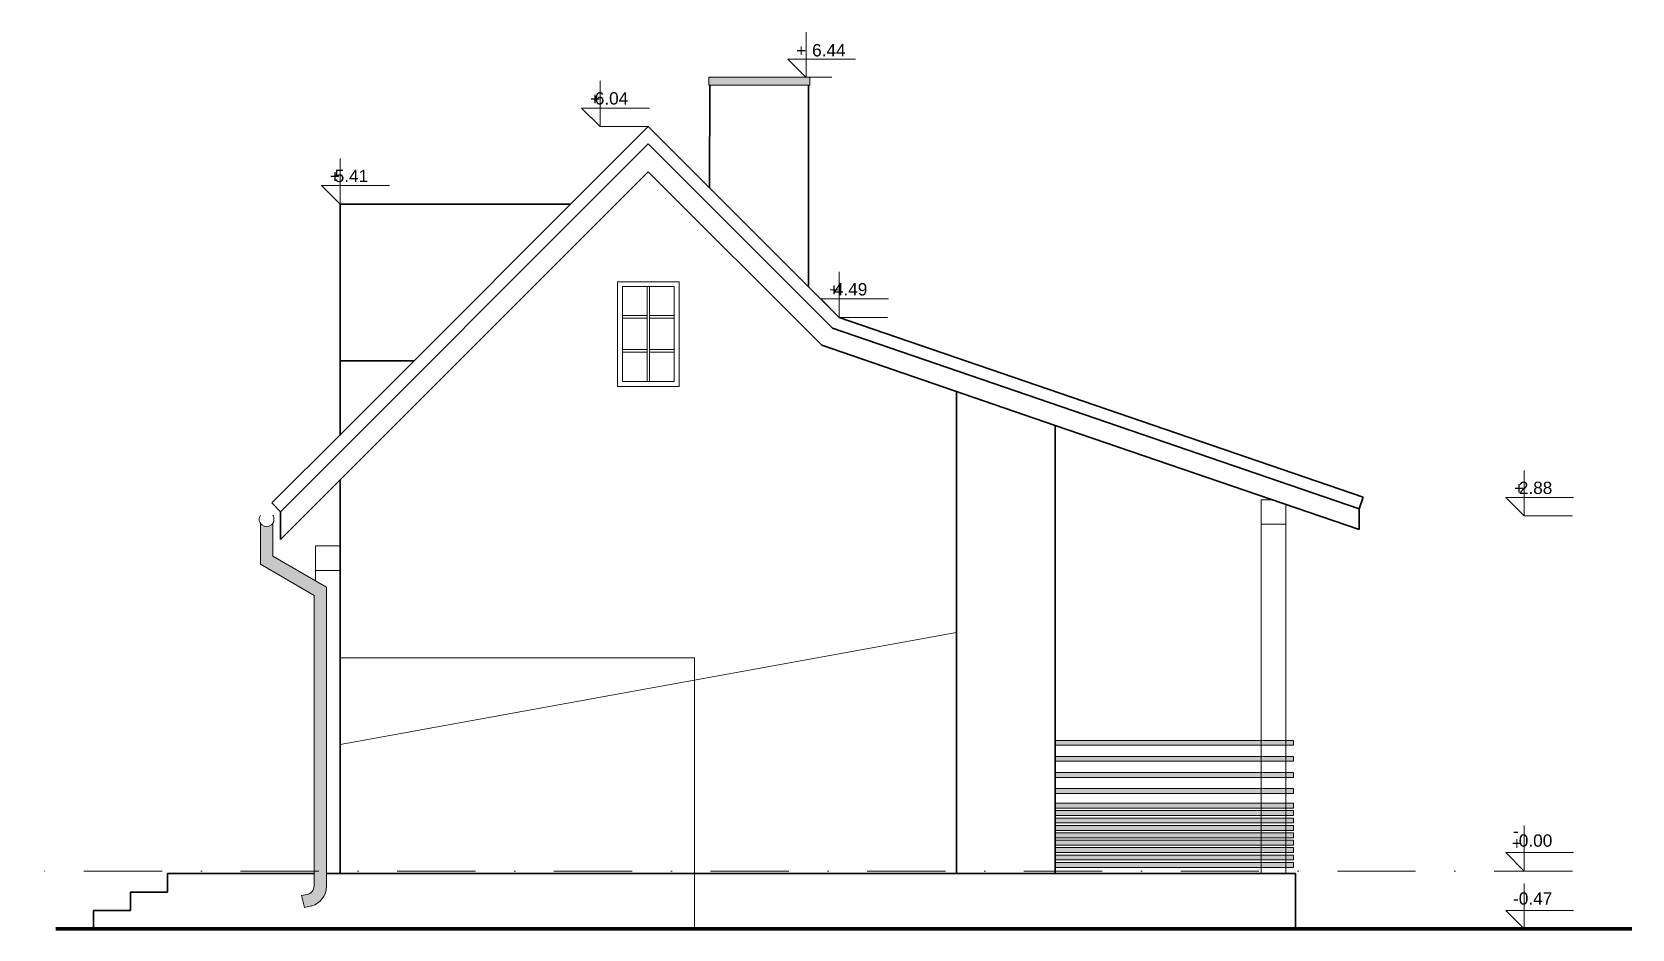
# Model space of a CAD drawing. Header units: millimetres. Extents: x -2481 to 45049, y -11067 to 11055.
# Drawn here: x 20292 to 21590, y 4868 to 5595 of the extents above; entities that cross this region are included whole.
import ezdxf

# ---------------------------------------------------------------- set-up
doc = ezdxf.new("R2010")
doc.units = ezdxf.units.MM
doc.linetypes.add('DASHDOT', pattern=[25.4, 12.7, -6.35, 0, -6.35])
for name, color, linetype, lineweight in [('A-ELEWACJA CIENKA', 11, 'Continuous', 13), ('A-osie', 7, 'DASHDOT', 5), ('A-p.widokowa', 6, 'Continuous', 15), ('A-RYS ELEWACJI', 30, 'Continuous', 35), ('A-wykończenie', 4, 'Continuous', 5), ('B-DACHÓWKA', 250, 'Continuous', 0), ('B-opis', 7, 'Continuous', 0)]:
    doc.layers.add(name, color=color, linetype=linetype, lineweight=lineweight)
doc.layers.add('bowe drewno', color=7, linetype='Continuous', true_color=0x51432a)
doc.layers.add('new drewno jasne', color=7, linetype='Continuous', lineweight=0, true_color=0xc0802e)
doc.styles.get("Standard").update_dxf_attribs({"font": 'arial.ttf'})

# ---------------------------------------------------------------- blocks, each defined once
blk = doc.blocks.new('A$C3A4D36EB')
at = {"layer": 'A-p.widokowa', "ltscale": 5}
h = blk.add_hatch(color=8, dxfattribs=at)
h.dxf.hatch_style = 1
h.paths.add_polyline_path([(11, 95.7), (11, 105.7), (21, 105.7), (21, 95.6, 0.378671), (26.8, 88.8), (31.2, 87.8), (28.9, 78.1), (23.1, 79.4, -0.335722)])
h.paths.add_polyline_path([(11, 337.9), (54.6, 363.2), (54.6, 389.8, 0.536675), (64.6, 389.8), (64.6, 356.6), (21, 331.3), (21, 105.7), (11, 105.7)])
at = {"layer": 'A-ELEWACJA CIENKA'}
for p, q in [((54.6, 389.8), (54.6, 363.2)), ((64.6, 389.8), (64.6, 356.6)), ((54.6, 363.2), (11, 337.9)), ((64.6, 356.6), (21, 331.3)), ((11, 337.9), (11, 95.4)), ((21, 331.3), (21, 95.4)), ((23.1, 79.4), (28.9, 78.1)), ((26.8, 88.8), (31.2, 87.8)), ((31.2, 87.8), (28.9, 78.1))]:
    blk.add_line(p, q, dxfattribs=at)
for centre, radius, start, end in [((59.6, 393.1), 6, 145.1857, 33.4096), ((27.8, 95.5), 16.8, 180.4887, 253.7434), ((27.8, 95.5), 6.76, 180.4887, 262.1915)]:
    blk.add_arc(centre, radius, start, end, dxfattribs=at)
blk = doc.blocks.new('A$C53240CB0')
at = {"layer": 'new drewno jasne', "ltscale": 5}
h = blk.add_hatch(color=256, dxfattribs=at)
h.dxf.hatch_style = 1
h.paths.add_polyline_path([(-10, 108), (183.2, 108), (183.2, 104), (-10, 104)])
h = blk.add_hatch(color=256, dxfattribs=at)
h.dxf.hatch_style = 1
h.paths.add_polyline_path([(-10, 95), (183.2, 95), (183.2, 91), (-10, 91)])
h = blk.add_hatch(color=256, dxfattribs=at)
h.dxf.hatch_style = 1
h.paths.add_polyline_path([(-10, 82), (183.2, 82), (183.2, 78), (-10, 78)])
h = blk.add_hatch(color=256, dxfattribs=at)
h.dxf.hatch_style = 1
h.paths.add_polyline_path([(-10, 69), (183.2, 69), (183.2, 65), (-10, 65)])
h = blk.add_hatch(color=256, dxfattribs=at)
h.dxf.hatch_style = 1
h.paths.add_polyline_path([(-10, 57), (183.2, 57), (183.2, 53), (-10, 53)])
h = blk.add_hatch(color=256, dxfattribs=at)
h.dxf.hatch_style = 1
h.paths.add_polyline_path([(-10, 51), (183.2, 51), (183.2, 47), (-10, 47)])
h = blk.add_hatch(color=256, dxfattribs=at)
h.dxf.hatch_style = 1
h.paths.add_polyline_path([(-10, 45), (183.2, 45), (183.2, 41), (-10, 41)])
h = blk.add_hatch(color=256, dxfattribs=at)
h.dxf.hatch_style = 1
h.paths.add_polyline_path([(-10, 39), (183.2, 39), (183.2, 35), (-10, 35)])
h = blk.add_hatch(color=256, dxfattribs=at)
h.dxf.hatch_style = 1
h.paths.add_polyline_path([(-10, 33), (183.2, 33), (183.2, 29), (-10, 29)])
h = blk.add_hatch(color=256, dxfattribs=at)
h.dxf.hatch_style = 1
h.paths.add_polyline_path([(-10, 27), (183.2, 27), (183.2, 23), (-10, 23)])
h = blk.add_hatch(color=256, dxfattribs=at)
h.dxf.hatch_style = 1
h.paths.add_polyline_path([(-10, 21), (183.2, 21), (183.2, 17), (-10, 17)])
h = blk.add_hatch(color=256, dxfattribs=at)
h.dxf.hatch_style = 1
h.paths.add_polyline_path([(-10, 15), (183.2, 15), (183.2, 11), (-10, 11)])
h = blk.add_hatch(color=256, dxfattribs=at)
h.dxf.hatch_style = 1
h.paths.add_polyline_path([(-10, 9), (183.2, 9), (183.2, 5), (-10, 5)])
at = {"layer": 'A-p.widokowa', "ltscale": 5}
for p, q in [((-10, 57), (183.2, 57)), ((-10, 53), (-10, 57)), ((183.2, 53), (-10, 53)), ((183.2, 57), (183.2, 53))]:
    blk.add_line(p, q, dxfattribs=at)
for points in [[(-10, 108), (183.2, 108), (183.2, 104), (-10, 104)], [(-10, 95), (183.2, 95), (183.2, 91), (-10, 91)], [(-10, 82), (183.2, 82), (183.2, 78), (-10, 78)], [(-10, 69), (183.2, 69), (183.2, 65), (-10, 65)], [(-10, 51), (183.2, 51), (183.2, 47), (-10, 47)], [(-10, 45), (183.2, 45), (183.2, 41), (-10, 41)], [(-10, 39), (183.2, 39), (183.2, 35), (-10, 35)], [(-10, 33), (183.2, 33), (183.2, 29), (-10, 29)], [(-10, 27), (183.2, 27), (183.2, 23), (-10, 23)], [(-10, 21), (183.2, 21), (183.2, 17), (-10, 17)], [(-10, 15), (183.2, 15), (183.2, 11), (-10, 11)], [(-10, 9), (183.2, 9), (183.2, 5), (-10, 5)]]:
    blk.add_lwpolyline(points, close=True, dxfattribs=at)

msp = doc.modelspace()

# ---------------------------------------------------------------- hatches: boundary and pattern name
at = {"layer": 'bowe drewno'}
h = msp.add_hatch(color=256, dxfattribs=at)
h.dxf.hatch_style = 1
h.paths.add_polyline_path([(20922.66, 5552.29), (20922.66, 5558.67), (20840.71, 5558.67), (20840.71, 5552.29)])

# ---------------------------------------------------------------- linework, layer by layer
at = {"layer": 'A-ELEWACJA CIENKA', "ltscale": 5}
for p, q in [((20790.71, 5388.76), (20790.71, 5311.76)), ((20792.71, 5388.76), (20792.71, 5311.76)), ((20770.71, 5365.26), (20790.71, 5365.26)), ((20770.71, 5363.26), (20790.71, 5363.26)), ((20792.71, 5365.26), (20812.71, 5365.26)), ((20792.71, 5363.26), (20812.71, 5363.26)), ((20770.71, 5337.76), (20790.71, 5337.76)), ((20770.71, 5335.76), (20790.71, 5335.76)), ((20792.71, 5337.76), (20812.71, 5337.76)), ((20792.71, 5335.76), (20812.71, 5335.76)), ((20816.71, 5307.76), (20767.33, 5307.76))]:
    msp.add_line(p, q, dxfattribs=at)
at = {"layer": 'A-ELEWACJA CIENKA'}
msp.add_line((21541.25, 4867.76), (21502.18, 4867.76), dxfattribs=at)
msp.add_lwpolyline([(20840.71, 5552.29), (20922.66, 5552.29), (20922.66, 5558.67), (20840.71, 5558.67)], close=True, dxfattribs=at)
at = {"layer": 'A-ELEWACJA CIENKA', "ltscale": 5}
for points in [[(20816.71, 5307.76), (20766.71, 5307.76), (20766.71, 5392.76), (20816.71, 5392.76)], [(20812.71, 5311.76), (20770.71, 5311.76), (20770.71, 5388.76), (20812.71, 5388.76)]]:
    msp.add_lwpolyline(points, close=True, dxfattribs=at)
at = {"layer": 'A-osie', "color": 251, "ltscale": 5}
msp.add_line((21541.25, 4914.76), (20291.81, 4914.76), dxfattribs=at)
at = {"layer": 'A-p.widokowa'}
for p, q in [((20901.57, 5558.67), (20940.64, 5558.67)), ((20791.71, 5518.67), (20752.64, 5518.67)), ((20985.63, 5363.82), (20946.56, 5363.82)), ((21541.25, 5202.76), (21502.18, 5202.76)), ((20521.71, 5150.15), (20521.71, 5158.62)), ((21541.25, 4914.76), (21502.18, 4914.76))]:
    msp.add_line(p, q, dxfattribs=at)
at = {"layer": 'A-p.widokowa', "ltscale": 5}
for p, q in [((21308.76, 5195.99), (21288.76, 5195.99)), ((21288.93, 4912.76), (21288.93, 5197.41)), ((21308.93, 4912.76), (21308.93, 5197.41)), ((21041.71, 5087.76), (21041.71, 5178.62)), ((21041.71, 5108.23), (20541.71, 5017.37)), ((20829.21, 5087.76), (20541.71, 5087.76)), ((20829.21, 4867.76), (20829.21, 5087.76)), ((21316.71, 4867.76), (20341.71, 4867.76)), ((21589.63, 4867.76), (21316.71, 4867.76))]:
    msp.add_line(p, q, dxfattribs=at)
at = {"layer": 'A-p.widokowa'}
for points in [[(20959.82, 5573.39), (20904.82, 5573.39), (20919.82, 5558.39), (20919.82, 5595.32)], [(20792.64, 5533.67), (20737.64, 5533.67), (20752.64, 5518.67), (20752.64, 5555.6)], [(20581.71, 5470.76), (20526.71, 5470.76), (20541.71, 5455.76), (20541.71, 5492.68)], [(20986.56, 5378.82), (20931.56, 5378.82), (20946.56, 5363.82), (20946.56, 5400.75)], [(21542.18, 5217.76), (21487.18, 5217.76), (21502.18, 5202.76), (21502.18, 5239.68)], [(20521.71, 5178.62), (20541.71, 5178.62), (20541.71, 5158.62), (20521.71, 5158.62), (20521.71, 5178.62)], [(21542.18, 4929.76), (21487.18, 4929.76), (21502.18, 4914.76), (21502.18, 4951.68)], [(21542.18, 4882.76), (21487.18, 4882.76), (21502.18, 4867.76), (21502.18, 4904.68)]]:
    msp.add_lwpolyline(points, dxfattribs=at)
at = {"layer": 'A-p.widokowa', "color": 251, "ltscale": 5}
msp.add_lwpolyline([(20770.71, 5388.76), (20812.71, 5388.76), (20812.71, 5311.76), (20770.71, 5311.76)], close=True, dxfattribs=at)
at = {"layer": 'A-p.widokowa', "ltscale": 5}
for points in [[(21308.76, 5195.99), (21288.76, 5195.99), (21288.76, 5215.99), (21297.35, 5215.99)], [(21308.76, 5212.08), (21308.76, 5195.99)]]:
    msp.add_lwpolyline(points, dxfattribs=at)
at = {"layer": 'A-RYS ELEWACJI'}
for p, q in [((20841.47, 5468.91), (20841.71, 5552.29)), ((20921.71, 5388.67), (20921.71, 5552.29)), ((20791.71, 5518.67), (20541.71, 5268.67)), ((20946.56, 5363.82), (20791.71, 5518.67)), ((20791.71, 5504.53), (20493.42, 5206.24)), ((20791.71, 5504.53), (20941.12, 5355.11)), ((20791.71, 5481.9), (20493.42, 5183.62)), ((20791.71, 5481.9), (20932.43, 5341.18)), ((20728.8, 5455.76), (20541.71, 5455.76)), ((20541.71, 5267.99), (20541.71, 5455.76)), ((20946.56, 5363.82), (21371.44, 5218.06)), ((20941.12, 5355.11), (21368.2, 5208.6)), ((21121.71, 5276.25), (20932.43, 5341.18)), ((20541.71, 5328.66), (20601.7, 5328.66)), ((21041.71, 5303.69), (21041.71, 4912.76)), ((20541.71, 5268.67), (20486.35, 5213.32)), ((20541.71, 5124.76), (20541.71, 5231.9)), ((21371.44, 5218.06), (21368.2, 5208.6)), ((20493.42, 5206.24), (20486.35, 5213.32)), ((20493.42, 5183.62), (20493.42, 5206.24)), ((21368.2, 5208.6), (21368.2, 5191.69)), ((20531.21, 4912.76), (20541.71, 4912.76)), ((20541.71, 4912.76), (21316.71, 4912.76)), ((21316.71, 4867.76), (21316.71, 4912.76))]:
    msp.add_line(p, q, dxfattribs=at)
for points in [[(21116.71, 4912.76), (21121.71, 4912.76), (21121.71, 5276.25), (21368.2, 5191.69)], [(20541.71, 5124.76), (20541.71, 4912.76)], [(20520.71, 4912.76), (20520.71, 4912.76), (20401.71, 4912.76), (20401.71, 4897.76), (20371.71, 4897.76), (20371.71, 4882.76)], [(20546.71, 4912.76), (20541.71, 4912.76), (20541.71, 4914.76)], [(20371.71, 4882.76), (20341.71, 4882.76), (20341.71, 4867.76)]]:
    msp.add_lwpolyline(points, dxfattribs=at)
at = {"layer": 'A-wykończenie', "lineweight": 158}
for p, q in [((20311.02, 4867.76), (20488.04, 4867.76)), ((20694.31, 4867.76), (20488.04, 4867.76)), ((21589.63, 4867.76), (20694.31, 4867.76))]:
    msp.add_line(p, q, dxfattribs=at)
at = {"layer": 'B-DACHÓWKA', "transparency": 33554636}
msp.add_line((20790.71, 5388.76), (20790.71, 5311.76), dxfattribs=at)

# ---------------------------------------------------------------- block references
at = {"layer": 'A-ELEWACJA CIENKA', "xscale": -1}
msp.add_blockref('A$C3A4D36EB', (20541.71, 4807.03), dxfattribs=at)
at = {"layer": 'A-p.widokowa', "color": 251, "ltscale": 5, "xscale": -1}
msp.add_blockref('A$C53240CB0', (21304.93, 4912.76), dxfattribs=at)

# ---------------------------------------------------------------- texts
at = {"layer": 'B-opis', "char_height": 10}
for s, insert, attachment_point in [('+', (20911.6, 5585.26), 1), ('\\pi-6.4231;6.44', (20931, 5585.54), 1), ('+', (20744.42, 5546.22), 1), ('6.04', (20775.45, 5546.5), 3), ('+', (20533.49, 5483.31), 1), ('5.41', (20564.52, 5483.59), 3), ('+', (20938.34, 5391.37), 1), ('4.49', (20969.37, 5391.65), 3), ('2.88', (21524.99, 5230.59), 3), ('+', (21493.96, 5230.31), 1), ('-', (21493.16, 4952.31), 1), ('+', (21492.16, 4942.31), 1), ('0.00', (21524.99, 4944.51), 3), ('0.47', (21524.99, 4897.51), 3), ('-', (21493.16, 4897.44), 1)]:
    msp.add_mtext_dynamic_manual_height_columns(s, width=13.1429, gutter_width=12.5, heights=[0], dxfattribs=dict(at, insert=insert, attachment_point=attachment_point))

doc.saveas('drawing.dxf')
